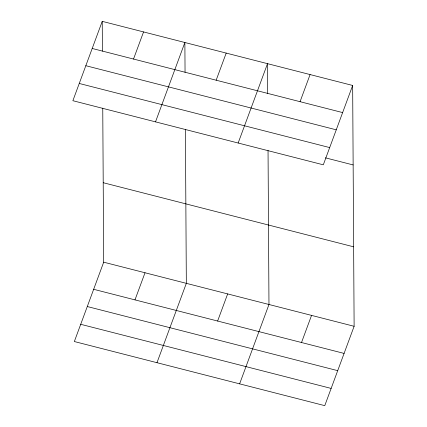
<?xml version="1.0" encoding="UTF-8"?>
<svg xmlns="http://www.w3.org/2000/svg" width="427" height="427" viewBox="0 0 427 427"><rect width="100%" height="100%" fill="white"/><g stroke="black" fill="none" stroke-linecap="round" stroke-linejoin="round"><path stroke-width="0.64" d="M102.234 21.35L72.878 100.708L323.308 164.817L352.659 85.464L102.234 21.35L102.416 51.155M133.523 59.049L143.552 31.929M155.519 121.86L184.875 42.508L185.056 72.312M102.758 108.148L103.692 262.183L74.341 341.536L324.766 405.65L354.122 326.292L352.659 85.464M216.163 80.207L226.198 53.087M134.98 299.882L145.015 272.762M238.159 143.018L267.515 63.666L267.697 93.465M156.981 362.694L186.332 283.341L185.403 129.306M217.621 321.04L227.655 293.92M300.058 101.685L310.087 74.565M239.622 383.852L268.973 304.494L268.044 150.464M301.515 342.518L311.55 315.393M92.2 48.47L342.63 112.584M85.827 65.71L336.252 129.819M79.257 83.468L329.681 147.582M325.406 157.835L353.145 164.939M103.211 182.708L353.641 246.822M103.692 262.183L354.122 326.292M93.662 289.303L344.087 353.417M87.284 306.538L337.714 370.652M80.714 324.301L331.144 388.415"/></g></svg>
